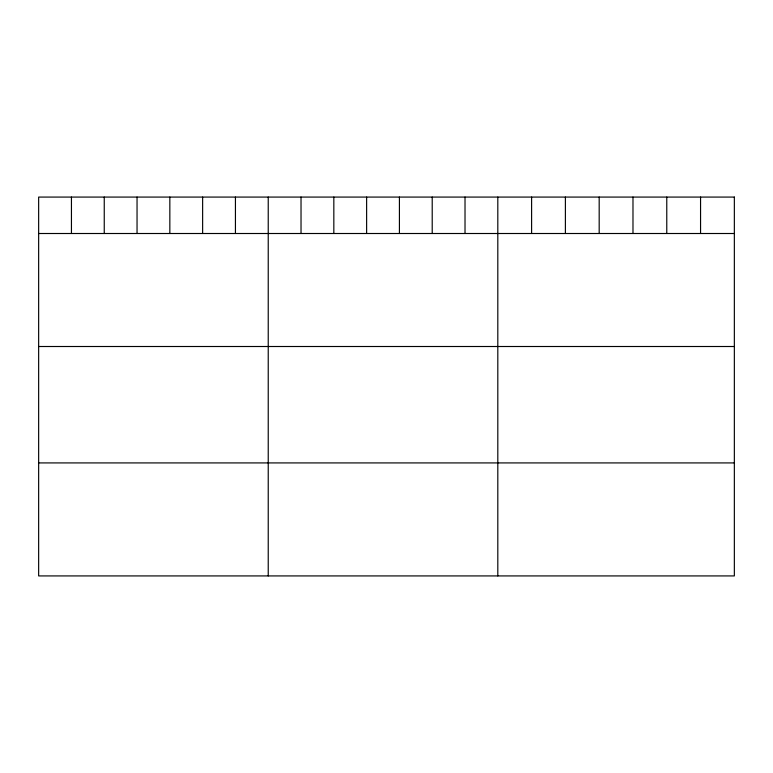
<?xml version="1.0" encoding="UTF-8"?>
<svg xmlns="http://www.w3.org/2000/svg" width="773" height="773" viewBox="0 0 773 773"><rect width="100%" height="100%" fill="white"/><g stroke="black" fill="none" stroke-linecap="round" stroke-linejoin="round"><path stroke-width="1.16" d="M38.65 233.504L734.35 233.504M38.65 346.507L734.35 346.507M38.65 462.921L734.35 462.921M700.56 197.076L700.56 233.504M666.77 197.076L666.77 233.504M632.981 197.076L632.981 233.504M599.181 197.076L599.181 233.504M565.392 197.076L565.392 233.504M531.602 197.076L531.602 233.504M497.812 197.076L497.812 575.924M465.017 197.076L465.017 233.504M432.213 197.076L432.213 233.504M399.419 197.076L399.419 233.504M366.624 197.076L366.624 233.504M333.83 197.076L333.83 233.504M301.026 197.076L301.026 233.504M268.231 197.076L268.231 575.924M235.436 197.076L235.436 233.504M202.632 197.076L202.632 233.504M169.838 197.076L169.838 233.504M137.043 197.076L137.043 233.504M104.249 197.076L104.249 233.504M71.445 197.076L71.445 233.504M734.35 197.076L38.65 197.076L38.65 575.924L734.35 575.924L734.35 197.076"/></g></svg>
